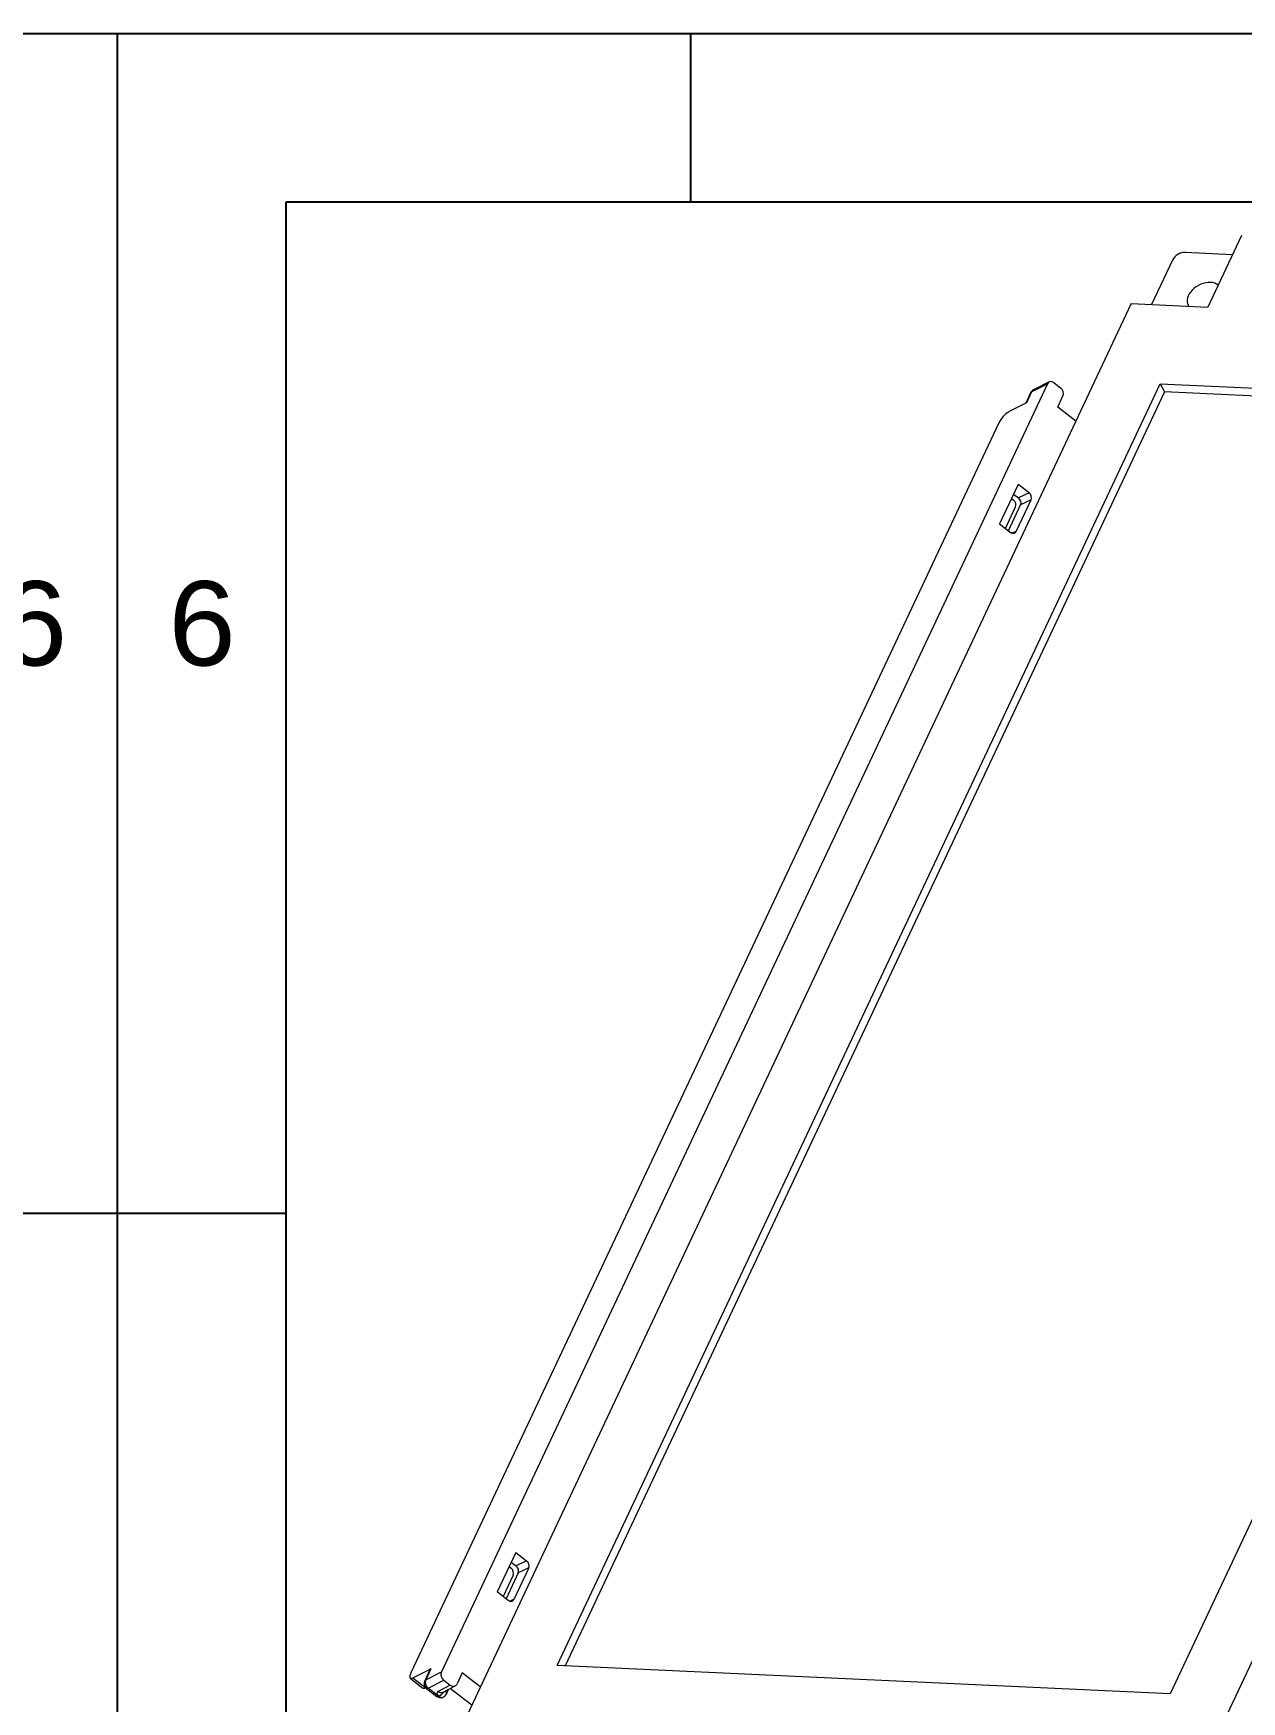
# Model space of a CAD drawing. Header units: millimetres. Extents: x -195 to 1349, y 148 to 750.
# Drawn here: x 570.4 to 663.6, y 611.2 to 739.9 of the extents above; entities that cross this region are included whole.
import ezdxf
from ezdxf.enums import TextEntityAlignment as Align

# ---------------------------------------------------------------- set-up
doc = ezdxf.new("R2010")
doc.units = ezdxf.units.MM
doc.layers.get('0').update_dxf_attribs({"linetype": 'CONTINUOUS'})
doc.layers.add('100', color=7, linetype='CONTINUOUS', true_color=0xffffff)
doc.styles.add('TEXTSTYLE_0', font='txt', dxfattribs={"width": 0.8})

# ---------------------------------------------------------------- blocks, each defined once
blk = doc.blocks.new('SUN_6HWZ35TKK40GSGJE8VEUYAXIAKM')
at = {"color": 7, "linetype": 'Continuous'}
for p, q in [((-594, 420), (0, 420)), ((-594, 0), (-594, 420)), ((-560, 410), (-560, 420)), ((0, 0), (0, 420)), ((-584, 410), (-10, 410)), ((-584, 10), (-584, 410)), ((-594, 350), (-584, 350)), ((-10, 350), (0, 350))]:
    blk.add_line(p, q, dxfattribs=at)
at = {"color": 2, "linetype": 'Continuous', "style": 'TEXTSTYLE_0', "width": 1.2}
for p, p2 in [((-590.991, 382.498), (-586.991, 382.498)), ((-6.991, 382.498), (-2.991, 382.498))]:
    blk.add_text('6', height=5, dxfattribs=at).set_placement(p, p2, align=Align.FIT)
blk = doc.blocks.new('gfhgfh')
at = {"layer": '100', "color": 7, "linetype": 'Continuous', "lineweight": 18}
for p, q in [((1061.06, 750.53), (1056.9, 748.24)), ((1066.05, 747.55), (1062.47, 750.41)), ((1055.35, 749.47), (921.44, 675.5)), ((1044.28, 747.93), (924.16, 681.57)), ((1041.57, 747.63), (1039.65, 747.94)), ((1042.47, 748.18), (1041.49, 747.64)), ((1044.53, 747.98), (1042.85, 748.25)), ((1055.35, 749.47), (1061.16, 744.85)), ((1067.84, 748.54), (1061.16, 744.85)), ((1038.29, 747.63), (921.71, 683.23)), ((1044.88, 747.63), (1045.1, 746.89)), ((1043.78, 745.53), (1044.82, 746.11)), ((1044.4, 743.43), (1043.78, 745.53)), ((933.56, 675.54), (1053.09, 741.57)), ((1036.32, 741.73), (1032.63, 739.69)), ((1036.7, 740.46), (1036.32, 741.73)), ((1053.09, 741.57), (1052.99, 740.69)), ((1053.09, 741.57), (1099.35, 704.71)), ((1052.99, 740.69), (934.18, 675.05)), ((1032.84, 739.01), (1034.84, 740.12)), ((1032.94, 738.66), (1035.36, 740)), ((1035, 741), (1035.07, 740.77)), ((1035.42, 741.23), (1035.59, 740.65)), ((1098.64, 704.32), (1052.99, 740.69)), ((1032.63, 739.69), (1033.01, 738.42)), ((1033.51, 738.17), (1036.46, 739.8)), ((977.56, 630.78), (1111.47, 704.76)), ((1099.35, 704.71), (979.82, 638.68)), ((936.72, 686.7), (933.03, 684.67)), ((935.4, 685.97), (935.46, 685.74)), ((935.81, 686.2), (935.98, 685.63)), ((936.72, 686.7), (937.09, 685.43)), ((933.4, 683.39), (933.03, 684.67)), ((935.23, 685.09), (933.23, 683.98)), ((935.75, 684.97), (933.33, 683.63)), ((936.86, 684.77), (933.9, 683.14)), ((921.37, 682.85), (921.81, 681.36)), ((921.59, 682.72), (923.52, 682.41)), ((923.38, 682.39), (922.35, 681.82)), ((922.05, 681.22), (922.03, 681.22)), ((922.06, 681.13), (922.42, 679.92)), ((923.88, 680.78), (924.09, 680.05)), ((922.91, 679.49), (922.91, 679.49)), ((923.15, 679.89), (924.45, 679.7)), ((923.29, 679.56), (923.73, 679.8)), ((923.94, 679.77), (924.67, 677.28)), ((925.73, 680.32), (924.7, 679.75)), ((926.35, 678.21), (925.73, 680.32)), ((979.82, 638.68), (933.56, 675.54))]:
    blk.add_line(p, q, dxfattribs=at)
at = {"layer": '100', "color": 7, "linetype": 'Continuous', "lineweight": 13}
for p, q in [((1042.6, 748.2), (1041.57, 747.63)), ((1042.6, 748.2), (1044.28, 747.93)), ((1036.46, 739.8), (1035.36, 740)), ((1036.7, 740.46), (1035.59, 740.65)), ((1033.51, 738.17), (1033.07, 738.29)), ((937.09, 685.43), (935.98, 685.63)), ((936.86, 684.77), (935.75, 684.97)), ((921.59, 682.72), (922.03, 681.22)), ((923.52, 682.41), (922.48, 681.84)), ((933.9, 683.14), (933.46, 683.26)), ((922.2, 681.05), (923.88, 680.78)), ((922.55, 679.84), (922.2, 681.05)), ((922.48, 681.84), (924.16, 681.57)), ((922.56, 679.84), (922.55, 679.84)), ((924.09, 680.05), (922.79, 680.24))]:
    blk.add_line(p, q, dxfattribs=at)
at = {"layer": '100', "color": 7, "linetype": 'Continuous', "lineweight": 18}
for centre, start, end in [((1042.76, 747.65), 80.832, 118.9181), ((922.64, 681.3), 118.9181, 196.4384), ((923, 680.09), 196.4384, 231.4508), ((923, 680.09), 231.4508, 261.5139), ((923, 680.09), 261.5139, 298.9181)]:
    blk.add_arc(centre, 0.6, start, end, dxfattribs=at)
for centre, major_axis, ratio, start_param, end_param in [((1061.73, 750), (-0.995, 0.104), 0.667517, 3.949047, 5.519843), ((1038.91, 747.53), (-0.956, -0.277), 0.327497, 3.74738, 5.318177), ((1044.44, 747.38), (-0.089, -0.593), 0.779547, 2.108282, 3.679078), ((1044.65, 746.65), (0.089, 0.593), 0.779561, 3.679147, 5.249943), ((1061.47, 745.93), (-1.74, 0.18), 0.667517, 3.949047, 6.283185), ((1061.47, 745.93), (-1.74, 0.18), 0.667517, 3.341345, 3.949047), ((1061.47, 745.93), (-1.74, 0.18), 0.667517, 0, 0.106192), ((1034.7, 740.57), (-0.07, -0.495), 0.784766, 0.533747, 2.096947), ((1035.22, 740.45), (-0.073, -0.495), 0.781439, 0.536228, 2.104285), ((1036.33, 740.26), (-0.073, -0.495), 0.781439, 0.536228, 2.104285), ((1033.38, 738.63), (-0.075, -0.496), 0.777682, 5.253957, 6.822014), ((935.09, 685.54), (-0.07, -0.495), 0.784766, 0.533747, 2.096947), ((935.61, 685.42), (-0.073, -0.495), 0.781439, 0.536228, 2.104285), ((936.72, 685.23), (-0.073, -0.495), 0.781439, 0.536228, 2.104285), ((922.33, 683.13), (-0.956, -0.277), 0.327497, 5.318177, 6.888973), ((923.67, 681.87), (-0.29, 0.525), 0.537992, 5.884178, 6.283204), ((933.77, 683.6), (-0.075, -0.496), 0.777682, 5.253957, 6.822014), ((922.77, 681.63), (-0.96, -0.261), 0.347785, 0.007428, 0.611499), ((924.32, 681.02), (-0.089, -0.593), 0.779547, 3.679078, 5.249874), ((924.54, 680.29), (-0.089, -0.593), 0.779561, 5.249943, 6.820739)]:
    blk.add_ellipse(centre, major_axis=major_axis, ratio=ratio, start_param=start_param, end_param=end_param, dxfattribs=at)
at = {"layer": '100', "color": 7, "linetype": 'Continuous', "lineweight": 13}
for centre, major_axis, ratio, start_param, end_param in [((1042.76, 747.65), (-0.29, 0.525), 0.537992, 5.884174, 6.283199), ((1042.76, 747.65), (0.096, 0.592), 0.776732, 6.283168, 6.830001), ((922.64, 681.3), (0.575, 0.17), 0.320702, 3.141588, 3.745658), ((922.64, 681.3), (-0.096, -0.592), 0.776732, 3.688408, 5.259204), ((922.64, 681.3), (-0.29, 0.525), 0.537992, 5.884174, 6.283199), ((923, 680.09), (0.575, 0.17), 0.320702, 3.141588, 3.745658), ((922.95, 679.7), (0.29, -0.525), 0.537992, 2.751308, 4.154656), ((923, 680.09), (0.089, 0.593), 0.779561, 2.10835, 3.141592), ((923, 680.09), (-0.59, -0.108), 0.446143, 0.644919, 1.924383), ((923, 680.09), (0.089, 0.593), 0.779561, 2.10835, 3.141592), ((923.23, 680.49), (0.089, 0.593), 0.779561, 2.10835, 3.141592), ((923, 680.09), (-0.29, 0.525), 0.537992, 3.141613, 3.984872)]:
    blk.add_ellipse(centre, major_axis=major_axis, ratio=ratio, start_param=start_param, end_param=end_param, dxfattribs=at)

msp = doc.modelspace()

# ---------------------------------------------------------------- block references
at = {"lineweight": 18, "xscale": 0.8, "yscale": 0.8, "zscale": 0.8, "rotation": 35.89275557312439}
msp.add_blockref('gfhgfh', (322.601, -261.639), dxfattribs=at)
at = {"xscale": 1.3, "yscale": 1.3, "zscale": 1.3}
for p in [(576.904, 193.911), (1349.104, 193.911)]:
    msp.add_blockref('SUN_6HWZ35TKK40GSGJE8VEUYAXIAKM', p, dxfattribs=at)

doc.saveas('drawing.dxf')
